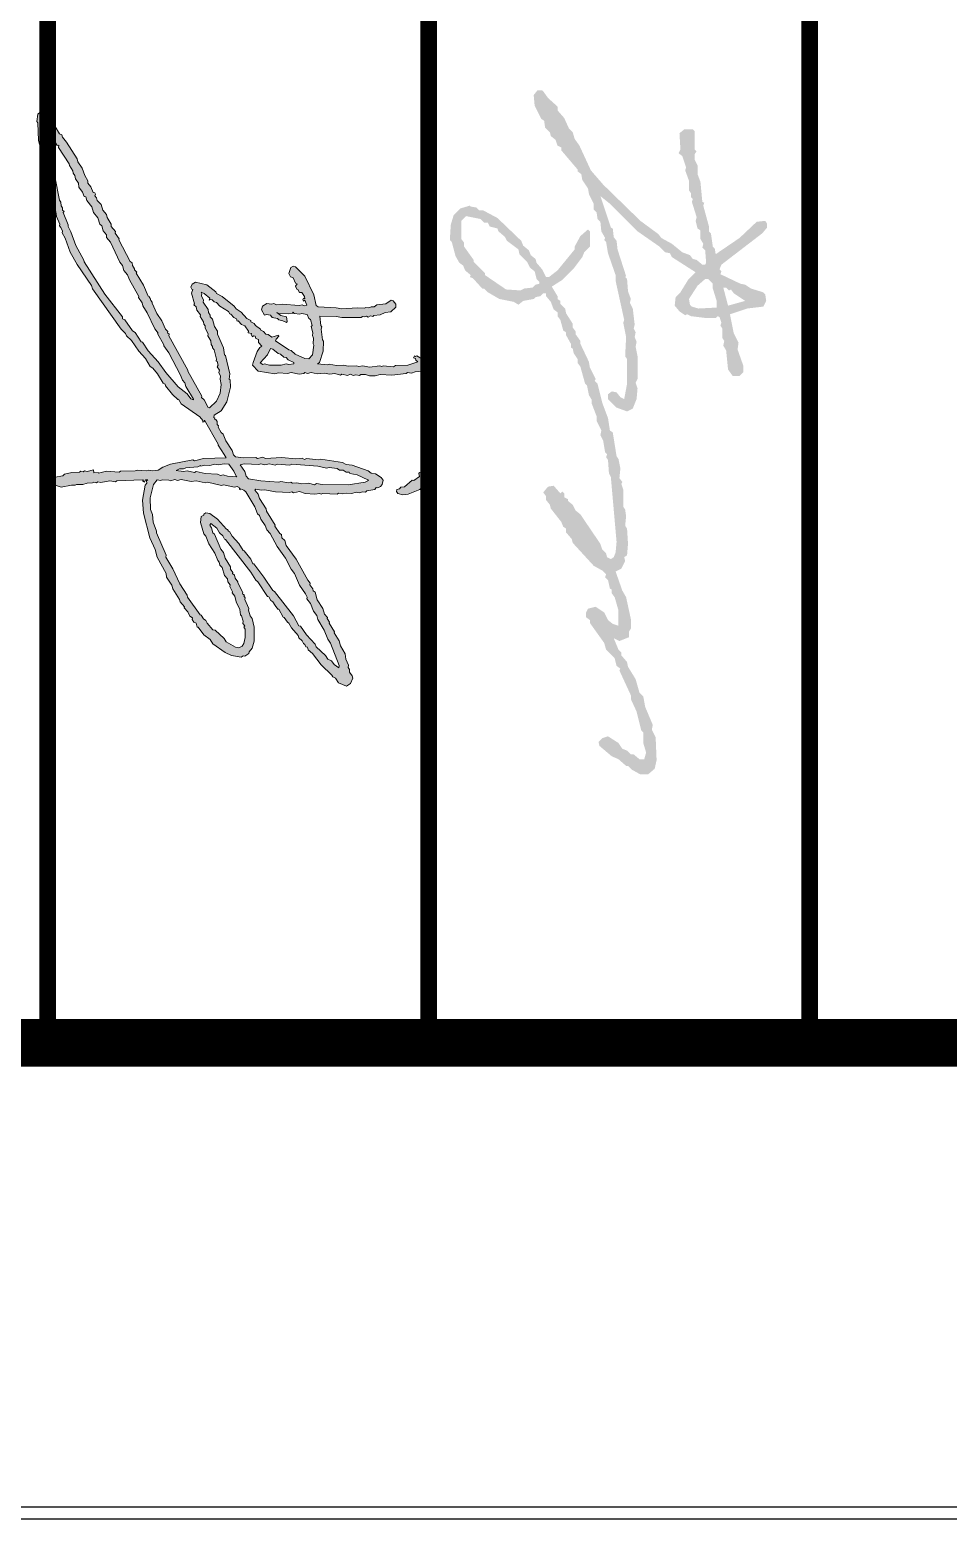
# Model space of a CAD drawing. Extents: x -518115 to 389031, y -209821 to 1628073.
# Drawn here: x 225571 to 226053, y -173716 to -172935 of the extents above; entities that cross this region are included whole.
import ezdxf

# ---------------------------------------------------------------- set-up
doc = ezdxf.new("R2010")
doc.units = 0
doc.header["$LTSCALE"] = 1000
doc.header["$MEASUREMENT"] = 0
doc.layers.add('yichutu', color=7, linetype='Continuous', true_color=0xffffff, plot=False)
doc.layers.add('图框', color=140, linetype='Continuous')
doc.layers.add('签名', color=7, linetype='Continuous', lineweight=18)

# ---------------------------------------------------------------- blocks, each defined once
blk = doc.blocks.new('GFDDDDRG')
at = {"layer": '签名'}
h = blk.add_hatch(color=2, dxfattribs=at)
h.dxf.hatch_style = 1
h.paths.add_polyline_path([(899019.1, -158706.8), (899022.1, -158706.8), (899025.1, -158709.8), (899027.1, -158708.8), (899030.1, -158712.8), (899042.1, -158720.8), (899024.1, -158725.8)], flags=16)
h.paths.add_polyline_path([(899000.1, -158697.8), (899003.1, -158697.8), (899008.1, -158702.8), (899008.1, -158707.8), (899012.1, -158720.8), (899012.1, -158727.8), (898993.1, -158728.8), (898986.1, -158726.8), (898984.1, -158724.8), (898983.1, -158718.8), (898992.1, -158704.8)], flags=16)
h.paths.add_polyline_path([(898749.1, -158631.8), (898764.1, -158634.8), (898768.1, -158638.8), (898772.1, -158638.8), (898774.1, -158642.8), (898782.1, -158644.8), (898783.1, -158647.8), (898790.1, -158653.8), (898792.1, -158657.8), (898804.1, -158666.8), (898805.1, -158671.8), (898813.1, -158679.8), (898816.1, -158685.8), (898821.1, -158689.8), (898823.1, -158697.8), (898826.1, -158700.8), (898826.1, -158702.8), (898822.1, -158703.8), (898819.1, -158706.8), (898810.1, -158707.8), (898806.1, -158709.8), (898791.1, -158708.8), (898769.1, -158693.8), (898769.1, -158691.8), (898757.1, -158679.8), (898757.1, -158677.8), (898747.1, -158663.8), (898747.1, -158659.8), (898744.1, -158655.8), (898744.1, -158636.8)], flags=16)
h.paths.add_polyline_path([(898754.1, -158621.8), (898753.1, -158620.8), (898743.1, -158623.8), (898736.1, -158630.8), (898733.1, -158640.8), (898732.1, -158656.8), (898734.1, -158658.8), (898738.1, -158673.8), (898742.1, -158680.8), (898746.1, -158683.8), (898748.1, -158688.8), (898754.1, -158693.8), (898753.1, -158695.8), (898756.1, -158696.8), (898766.1, -158707.8), (898768.1, -158707.8), (898772.1, -158711.8), (898784.1, -158718.8), (898799.1, -158721.8), (898804.1, -158724.8), (898809.1, -158720.8), (898820.1, -158718.8), (898822.1, -158716.8), (898827.1, -158715.8), (898830.1, -158712.8), (898833.1, -158712.8), (898833.1, -158715.8), (898838.1, -158721.8), (898841.1, -158729.8), (898845.1, -158732.8), (898845.1, -158736.8), (898848.1, -158740.8), (898851.1, -158751.8), (898854.1, -158753.8), (898854.1, -158756.8), (898859.1, -158765.8), (898859.1, -158769.8), (898861.1, -158770.8), (898862.1, -158775.8), (898866.1, -158781.8), (898866.1, -158785.8), (898869.1, -158789.8), (898874.1, -158807.8), (898876.1, -158809.8), (898878.1, -158819.8), (898881.1, -158824.8), (898881.1, -158828.8), (898886.1, -158841.8), (898886.1, -158846.8), (898891.1, -158856.8), (898890.1, -158861.8), (898893.1, -158867.8), (898895.1, -158879.8), (898897.1, -158881.8), (898896.1, -158884.8), (898898.1, -158887.8), (898899.1, -158901.8), (898901.1, -158905.8), (898907.1, -158973.8), (898906.1, -158984.8), (898904.1, -158989.8), (898901.1, -158991.8), (898897.1, -158989.8), (898896.1, -158985.8), (898892.1, -158981.8), (898890.1, -158975.8), (898869.1, -158944.8), (898864.1, -158940.8), (898861.1, -158934.8), (898856.1, -158930.8), (898856.1, -158928.8), (898852.1, -158926.8), (898852.1, -158922.8), (898850.1, -158920.8), (898848.1, -158922.8), (898841.1, -158914.8), (898835.1, -158915.8), (898830.1, -158921.8), (898833.1, -158925.8), (898833.1, -158929.8), (898837.1, -158934.8), (898838.1, -158938.8), (898849.1, -158952.8), (898851.1, -158957.8), (898854.1, -158959.8), (898854.1, -158963.8), (898860.1, -158970.8), (898861.1, -158974.8), (898883.1, -158998.8), (898892.1, -159003.8), (898896.1, -159007.8), (898895.1, -159010.8), (898898.1, -159013.8), (898900.1, -159022.8), (898902.1, -159023.8), (898902.1, -159027.8), (898905.1, -159031.8), (898909.1, -159045.8), (898909.1, -159061.8), (898903.1, -159059.8), (898898.1, -159055.8), (898894.1, -159047.8), (898885.1, -159041.8), (898877.1, -159043.8), (898875.1, -159047.8), (898875.1, -159052.8), (898879.1, -159055.8), (898879.1, -159058.8), (898894.1, -159079.8), (898896.1, -159086.8), (898905.1, -159095.8), (898907.1, -159103.8), (898911.1, -159106.8), (898910.1, -159108.8), (898922.1, -159134.8), (898922.1, -159138.8), (898928.1, -159151.8), (898933.1, -159171.8), (898935.1, -159173.8), (898935.1, -159184.8), (898938.1, -159194.8), (898936.1, -159201.8), (898931.1, -159201.8), (898925.1, -159196.8), (898922.1, -159196.8), (898918.1, -159192.8), (898913.1, -159190.8), (898909.1, -159184.8), (898898.1, -159177.8), (898892.1, -159179.8), (898888.1, -159183.8), (898889.1, -159187.8), (898902.1, -159198.8), (898909.1, -159201.8), (898917.1, -159208.8), (898919.1, -159208.8), (898923.1, -159212.8), (898932.1, -159217.8), (898940.1, -159217.8), (898947.1, -159211.8), (898949.1, -159202.8), (898948.1, -159178.8), (898944.1, -159170.8), (898945.1, -159165.8), (898937.1, -159146.8), (898935.1, -159135.8), (898931.1, -159131.8), (898927.1, -159117.8), (898919.1, -159104.8), (898918.1, -159099.8), (898912.1, -159092.8), (898912.1, -159089.8), (898909.1, -159086.8), (898904.1, -159074.8), (898910.1, -159077.8), (898920.1, -159073.8), (898920.1, -159067.8), (898922.1, -159064.8), (898922.1, -159054.8), (898917.1, -159031.8), (898913.1, -159024.8), (898906.1, -159004.8), (898912.1, -159001.8), (898916.1, -158993.8), (898915.1, -158989.8), (898918.1, -158987.8), (898919.1, -158975.8), (898918.1, -158959.8), (898916.1, -158956.8), (898917.1, -158946.8), (898916.1, -158939.8), (898914.1, -158936.8), (898914.1, -158918.8), (898912.1, -158912.8), (898913.1, -158910.8), (898910.1, -158906.8), (898911.1, -158896.8), (898909.1, -158886.8), (898907.1, -158883.8), (898903.1, -158858.8), (898900.1, -158856.8), (898898.1, -158843.8), (898892.1, -158827.8), (898887.1, -158807.8), (898884.1, -158804.8), (898885.1, -158802.8), (898879.1, -158790.8), (898878.1, -158784.8), (898869.1, -158765.8), (898869.1, -158762.8), (898864.1, -158755.8), (898864.1, -158752.8), (898861.1, -158748.8), (898861.1, -158744.8), (898854.1, -158733.8), (898853.1, -158728.8), (898848.1, -158723.8), (898848.1, -158720.8), (898845.1, -158718.8), (898845.1, -158715.8), (898839.1, -158705.8), (898850.1, -158698.8), (898862.1, -158686.8), (898871.1, -158674.8), (898873.1, -158669.8), (898879.1, -158663.8), (898879.1, -158647.8), (898877.1, -158645.8), (898869.1, -158652.8), (898863.1, -158663.8), (898863.1, -158666.8), (898845.1, -158688.8), (898836.1, -158695.8), (898833.1, -158695.8), (898829.1, -158687.8), (898823.1, -158680.8), (898822.1, -158676.8), (898817.1, -158672.8), (898815.1, -158667.8), (898809.1, -158662.8), (898807.1, -158657.8), (898782.1, -158633.8), (898767.1, -158625.8), (898763.1, -158625.8), (898760.1, -158622.8)])
h.paths.add_polyline_path([(898830.1, -158500.8), (898829.1, -158499.8), (898824.1, -158499.8), (898820.1, -158504.8), (898821.1, -158515.8), (898828.1, -158529.8), (898831.1, -158531.8), (898832.1, -158538.8), (898837.1, -158543.8), (898838.1, -158547.8), (898843.1, -158551.8), (898845.1, -158557.8), (898849.1, -158559.8), (898849.1, -158562.8), (898866.1, -158582.8), (898866.1, -158584.8), (898870.1, -158587.8), (898871.1, -158593.8), (898877.1, -158602.8), (898878.1, -158608.8), (898883.1, -158618.8), (898883.1, -158624.8), (898886.1, -158627.8), (898887.1, -158634.8), (898890.1, -158637.8), (898891.1, -158647.8), (898895.1, -158654.8), (898894.1, -158656.8), (898896.1, -158658.8), (898898.1, -158670.8), (898906.1, -158693.8), (898906.1, -158699.8), (898915.1, -158740.8), (898914.1, -158743.8), (898917.1, -158758.8), (898916.1, -158778.8), (898918.1, -158781.8), (898918.1, -158807.8), (898915.1, -158823.8), (898911.1, -158821.8), (898907.1, -158816.8), (898902.1, -158815.8), (898898.1, -158818.8), (898898.1, -158823.8), (898907.1, -158832.8), (898918.1, -158836.8), (898924.1, -158833.8), (898928.1, -158823.8), (898929.1, -158812.8), (898927.1, -158806.8), (898929.1, -158802.8), (898929.1, -158778.8), (898927.1, -158768.8), (898928.1, -158763.8), (898926.1, -158758.8), (898927.1, -158753.8), (898925.1, -158749.8), (898926.1, -158745.8), (898924.1, -158728.8), (898921.1, -158722.8), (898922.1, -158718.8), (898919.1, -158710.8), (898918.1, -158697.8), (898916.1, -158695.8), (898917.1, -158694.8), (898908.1, -158666.8), (898907.1, -158657.8), (898904.1, -158653.8), (898903.1, -158644.8), (898901.1, -158643.8), (898890.1, -158610.8), (898900.1, -158618.8), (898929.1, -158647.8), (898952.1, -158663.8), (898958.1, -158669.8), (898963.1, -158670.8), (898965.1, -158674.8), (898990.1, -158690.8), (898982.1, -158698.8), (898974.1, -158711.8), (898969.1, -158716.8), (898968.1, -158725.8), (898973.1, -158731.8), (898979.1, -158735.8), (898981.1, -158734.8), (898985.1, -158736.8), (899001.1, -158738.8), (899011.1, -158738.8), (899013.1, -158736.8), (899015.1, -158737.8), (899017.1, -158743.8), (899016.1, -158746.8), (899018.1, -158749.8), (899018.1, -158759.8), (899020.1, -158762.8), (899019.1, -158767.8), (899022.1, -158772.8), (899024.1, -158792.8), (899029.1, -158799.8), (899036.1, -158799.8), (899040.1, -158795.8), (899040.1, -158788.8), (899034.1, -158771.8), (899035.1, -158764.8), (899030.1, -158754.8), (899026.1, -158734.8), (899044.1, -158728.8), (899061.1, -158726.8), (899064.1, -158720.8), (899063.1, -158713.8), (899061.1, -158711.8), (899048.1, -158707.8), (899042.1, -158703.8), (899037.1, -158702.8), (899016.1, -158692.8), (899017.1, -158689.8), (899015.1, -158687.8), (899017.1, -158682.8), (899060.1, -158649.8), (899065.1, -158643.8), (899065.1, -158639.8), (899063.1, -158636.8), (899054.1, -158637.8), (899036.1, -158654.8), (899011.1, -158671.8), (899010.1, -158665.8), (899008.1, -158663.8), (899006.1, -158649.8), (899004.1, -158647.8), (899004.1, -158642.8), (898998.1, -158620.8), (898999.1, -158617.8), (898997.1, -158616.8), (898995.1, -158595.8), (898992.1, -158587.8), (898992.1, -158578.8), (898989.1, -158572.8), (898989.1, -158566.8), (898991.1, -158563.8), (898989.1, -158561.8), (898989.1, -158542.8), (898987.1, -158540.8), (898978.1, -158540.8), (898973.1, -158544.8), (898974.1, -158561.8), (898972.1, -158565.8), (898976.1, -158568.8), (898980.1, -158580.8), (898979.1, -158583.8), (898983.1, -158594.8), (898983.1, -158604.8), (898985.1, -158607.8), (898985.1, -158611.8), (898987.1, -158613.8), (898986.1, -158616.8), (898991.1, -158632.8), (898990.1, -158636.8), (898992.1, -158644.8), (898995.1, -158646.8), (898995.1, -158655.8), (898998.1, -158660.8), (898997.1, -158664.8), (899000.1, -158667.8), (899001.1, -158680.8), (899000.1, -158682.8), (898997.1, -158682.8), (898991.1, -158677.8), (898987.1, -158676.8), (898984.1, -158672.8), (898976.1, -158669.8), (898965.1, -158660.8), (898954.1, -158654.8), (898951.1, -158650.8), (898932.1, -158636.8), (898893.1, -158598.8), (898880.1, -158583.8), (898868.1, -158557.8), (898863.1, -158550.8), (898861.1, -158543.8), (898857.1, -158539.8), (898852.1, -158528.8), (898845.1, -158520.8), (898845.1, -158516.8), (898835.1, -158507.8)])
h = blk.add_hatch(color=2, dxfattribs=at)
h.paths.add_polyline_path([(898579.9, -158795.9), (898582.7, -158797.1), (898586.6, -158796.1), (898593, -158797.4), (898600.6, -158796.5), (898605.9, -158797.6), (898611.5, -158796.9), (898617.3, -158798.7), (898618.7, -158797.8), (898624.6, -158799), (898627.9, -158797.8), (898630.7, -158799), (898633.3, -158798.3), (898637.4, -158799.1), (898638.8, -158798.2), (898643.7, -158798), (898647.7, -158799.4), (898653.9, -158799.5), (898659, -158798.1), (898671.2, -158798.7), (898686.2, -158796.9), (898687.6, -158796), (898691.8, -158796.8), (898695.8, -158795.2), (898705.2, -158794.1), (898707.3, -158792.7), (898707.9, -158789.7), (898708.6, -158789.3), (898709.1, -158786.9), (898707.1, -158784.7), (898704.2, -158784.1), (898703.4, -158782), (898697.4, -158778.4), (898696, -158779.3), (898694.9, -158778.5), (898693.8, -158780.7), (898696.2, -158781.2), (898696.4, -158783.1), (898698.5, -158784.7), (898688, -158788.1), (898675.1, -158788.5), (898673, -158789.9), (898662.1, -158788.9), (898660.7, -158789.8), (898658.5, -158788.8), (898647.8, -158790.3), (898640.7, -158788.8), (898636.3, -158789.7), (898634.6, -158788.8), (898625.3, -158789.3), (898620.6, -158788.4), (898613.2, -158788.7), (898605.6, -158787.1), (898604.1, -158788), (898593.3, -158787), (898595.4, -158785.6), (898599.1, -158773.5), (898599.4, -158763.2), (898598.5, -158761.8), (898597.1, -158750.5), (898597.6, -158748.1), (898596.7, -158746.7), (898595.7, -158736.7), (898612.7, -158737.1), (898618.6, -158738.3), (898638.9, -158738.2), (898640.3, -158737.3), (898642.6, -158737.7), (898644.6, -158736.9), (898646.3, -158737.9), (898649, -158736.6), (898651.3, -158737.1), (898652.2, -158736), (898659, -158735.6), (898664.4, -158733), (898670.1, -158732.3), (898675.4, -158727.3), (898675.4, -158724.3), (898672.5, -158720.6), (898670.7, -158720.2), (898665, -158724), (898655.6, -158725.1), (898652.8, -158727), (898649.7, -158727), (898647, -158728.2), (898644.1, -158727.6), (898642.7, -158728.6), (898634.8, -158728.2), (898618.7, -158729.2), (898612.8, -158728), (898594, -158727.2), (898591.8, -158725.5), (898589.2, -158714.5), (898579.8, -158694.8), (898570.2, -158684.9), (898567.8, -158684.4), (898565.1, -158685.7), (898563.2, -158692.1), (898564.9, -158695.5), (898567.7, -158696.7), (898570.3, -158702.1), (898572, -158703), (898570.3, -158705.2), (898571.5, -158708.5), (898572.6, -158708.7), (898574.4, -158712.1), (898576.9, -158712), (898579.7, -158716.3), (898579.8, -158718.7), (898578.7, -158717.9), (898577.8, -158719.5), (898578.7, -158721), (898580.1, -158720), (898582.1, -158725.3), (898579.5, -158726), (898577.3, -158725), (898574.1, -158725.5), (898556, -158724.3), (898550.3, -158724.9), (898547.5, -158723.7), (898544.9, -158724.4), (898540.2, -158723.5), (898535.4, -158726.2), (898534.5, -158730.3), (898537.7, -158735.8), (898539.7, -158735), (898543.8, -158735.9), (898545.8, -158738.1), (898551.1, -158739.2), (898552.6, -158740.7), (898556.7, -158741.6), (898560.6, -158743.6), (898561.4, -158742.5), (898560.6, -158737.5), (898554.7, -158736.3), (898550.5, -158732.9), (898552.7, -158734), (898563.1, -158734.3), (898566.9, -158733.8), (898567.7, -158732.8), (898568.6, -158734.2), (898574.6, -158734.8), (898576.6, -158734), (898582.5, -158735.2), (898584.1, -158739.2), (898585.8, -158740.2), (898587.5, -158746.7), (898586.7, -158747.7), (898588.4, -158754.2), (898587.8, -158757.1), (898589.1, -158759.8), (898588.5, -158765.8), (898589.4, -158767.3), (898587.9, -158777.4), (898584, -158781.5), (898579.8, -158781.2), (898569.7, -158776.7), (898565.6, -158772.8), (898563.3, -158772.3), (898549.3, -158762.7), (898549.7, -158760.9), (898552.7, -158757.9), (898552.4, -158756.6), (898545.2, -158758.8), (898541.5, -158756.2), (898539.1, -158755.7), (898536.6, -158752.8), (898533.8, -158751.6), (898533.5, -158750.3), (898528.1, -158746.7), (898526.7, -158744.6), (898523.4, -158742.7), (898523.1, -158741.4), (898519.2, -158739.4), (898513.2, -158732.6), (898507.8, -158729.1), (898505.9, -158726.3), (898493.3, -158716.3), (898487.2, -158713.2), (898486.4, -158711.2), (898476.9, -158703.8), (898465.1, -158701.3), (898461.7, -158703.1), (898460.4, -158706.5), (898461.2, -158708.5), (898462.4, -158708.7), (898460.9, -158712.7), (898464.2, -158723.8), (898463.4, -158724.9), (898465.9, -158727.2), (898466.5, -158730.4), (898470.4, -158735.5), (898470, -158737.3), (898473.7, -158742.9), (898473.8, -158745.4), (898475.4, -158746.9), (898475.5, -158749.4), (898478.5, -158755.5), (898478.1, -158757.3), (898481.3, -158762.8), (898481.7, -158766.6), (898483.1, -158768.7), (898482.9, -158769.9), (898484.9, -158772.2), (898487.2, -158781.8), (898486.8, -158783.6), (898487.9, -158784.4), (898488.9, -158788.3), (898488, -158789.9), (898490.3, -158793.5), (898489.8, -158795.8), (898491.5, -158799.8), (898490.9, -158802.8), (898492.1, -158808.6), (898490.9, -158817.5), (898487.3, -158825.9), (898479.8, -158833), (898478.6, -158832.7), (898474.2, -158824.5), (898471.6, -158822.1), (898471.8, -158820.9), (898457, -158794.6), (898457.3, -158793.4), (898437.1, -158757.5), (898437.4, -158755.7), (898435.9, -158754.2), (898436.2, -158753), (898433.6, -158750.6), (898429.9, -158741.9), (898424.7, -158734.1), (898419.6, -158723.2), (898419.8, -158722.1), (898418.3, -158720.5), (898417.6, -158717.9), (898416.4, -158717.7), (898417.3, -158716.6), (898415.6, -158715.7), (898410.6, -158704.3), (898402.8, -158691.6), (898403.6, -158690.6), (898401.1, -158688.2), (898401.3, -158687), (898399, -158683.5), (898398.8, -158681), (898396.7, -158679.4), (898384.8, -158656.7), (898385.1, -158655.5), (898380.8, -158649.7), (898381.1, -158648), (898376.7, -158642.8), (898376.6, -158640.3), (898372.5, -158633.3), (898371.9, -158630.2), (898367.9, -158625.7), (898366.1, -158619.8), (898362.1, -158615.3), (898361.4, -158612.7), (898359.4, -158610.5), (898360.4, -158608.8), (898359.4, -158607.4), (898357.7, -158607), (898355.2, -158601), (898352.3, -158597.4), (898352.2, -158594.9), (898349.1, -158589.3), (898346.4, -158581.4), (898341.6, -158575), (898341, -158571.8), (898329.9, -158554.2), (898325.5, -158549), (898324.8, -158546.4), (898322.6, -158545.3), (898318, -158537.7), (898317.8, -158535.8), (898314.5, -158533.9), (898314.7, -158532.7), (898311.4, -158530.8), (898306.2, -158523.6), (898302.1, -158522.7), (898299.8, -158524.7), (898298.8, -158532.5), (898299.8, -158533.9), (898300.3, -158552.4), (898303.4, -158564.1), (898303.7, -158571.5), (898306.5, -158578.8), (898306, -158581.1), (898309.6, -158596.6), (898309.7, -158602.1), (898311.9, -158606.2), (898314.1, -158616.5), (898318.6, -158627.2), (898319.4, -158632.3), (898322.7, -158640.3), (898322.3, -158642), (898323.8, -158643.6), (898325.5, -158647.6), (898325.1, -158649.4), (898328.3, -158654.9), (898333.8, -158669.5), (898340.9, -158682.6), (898356, -158704.7), (898357.2, -158708), (898387.1, -158750.3), (898391.7, -158754.9), (898392.9, -158757.6), (898398.1, -158762.3), (898405.6, -158773.7), (898412.6, -158781.2), (898417.6, -158789.6), (898420.3, -158791.4), (898425.2, -158797.3), (898431.2, -158807.1), (898433.4, -158808.2), (898433.6, -158810), (898441, -158818.9), (898446.6, -158824.3), (898447.3, -158823.9), (898450, -158828.7), (898469.8, -158842.6), (898472.8, -158846.2), (898473, -158848.1), (898474.3, -158847.8), (898474.6, -158846), (898489.1, -158871), (898488.9, -158872.2), (898495.4, -158882.1), (898497.2, -158885.5), (898473.7, -158886.2), (898464.1, -158888.6), (898462.4, -158887.6), (898438.9, -158892), (898430.9, -158895.2), (898425.9, -158898.5), (898420.3, -158899.2), (898416.1, -158898.3), (898413.6, -158899), (898403.9, -158898.3), (898401.9, -158899.1), (898386.5, -158899.6), (898385.1, -158900.5), (898371.8, -158899.6), (898363.4, -158901.6), (898362.9, -158900.9), (898358.6, -158901.2), (898358, -158898), (898351.5, -158899.8), (898348.6, -158899.2), (898347.2, -158900.1), (898344.8, -158899.6), (898343.4, -158900.6), (898335.4, -158900.8), (898327.6, -158902.8), (898326.1, -158904.4), (898317.9, -158905.7), (898314.4, -158910.5), (898317.9, -158914.3), (898324.3, -158916.2), (898335.1, -158914.2), (898338.8, -158914.3), (898340.2, -158913.4), (898346.9, -158913.5), (898351.5, -158912), (898357, -158911.9), (898358.4, -158911), (898361.4, -158911.6), (898362.8, -158910.7), (898365.7, -158911.3), (898375.3, -158909.5), (898381.1, -158910.7), (898382.6, -158909.8), (898409.7, -158908.6), (898410.9, -158908.9), (898409.5, -158909.8), (898411.7, -158910.9), (898412.8, -158908.7), (898415.3, -158908.6), (898413.9, -158909.5), (898414, -158912), (898412.3, -158914.1), (898409.6, -158930.1), (898410.5, -158943.7), (898417.4, -158969.6), (898422.9, -158981.8), (898425, -158989.6), (898434.3, -159006.8), (898434.8, -159010.6), (898440.4, -159019.1), (898441.4, -159022.9), (898448.3, -159034.2), (898449, -159036.7), (898453.5, -159041.9), (898453.2, -159043.1), (898457.3, -159047), (898459.4, -159051.7), (898462.1, -159053.5), (898461.7, -159055.3), (898463.6, -159058.1), (898465.8, -159059.2), (898466.9, -159063.1), (898468.1, -159063.3), (898473.8, -159071.2), (898480.7, -159076.3), (898483.5, -159080.6), (898496.3, -159089.9), (898503, -159093.1), (898513.1, -159094.6), (898515.2, -159093.2), (898517, -159093.6), (898521.2, -159090.8), (898521.6, -159089), (898524.8, -159085.4), (898526.9, -159077.8), (898526.9, -159063.1), (898524.5, -159054.1), (898522.6, -159051.2), (898520.7, -159045.3), (898521.1, -159043.6), (898516.9, -159034.1), (898517.3, -159032.4), (898515.9, -159030.2), (898516.6, -159029.8), (898514.5, -159028.1), (898514.7, -159026.9), (898509.5, -159016.7), (898509.7, -159015.5), (898506.8, -159011.8), (898506.2, -159008.7), (898504.1, -159007), (898504.3, -159005.8), (898502, -159002.3), (898501.9, -158999.8), (898496.4, -158990.7), (898494.6, -158984.8), (898491.6, -158981.2), (898485, -158965.7), (898483.5, -158964.2), (898482.1, -158959), (898480.2, -158956.2), (898481.2, -158954.5), (898487.5, -158959.5), (898490.2, -158964.3), (898493.8, -158967.5), (898495.6, -158971), (898496.7, -158971.2), (898523.4, -159005.5), (898528.4, -159013.8), (898530.5, -159015.5), (898540.8, -159031.1), (898542, -159031.3), (898544.2, -159035.4), (898546.4, -159036.5), (898548.7, -159040.6), (898551.6, -159044.3), (898552.8, -159044.5), (898557.2, -159052.8), (898558.4, -159053), (898561.6, -159058), (898563.3, -159059), (898566, -159063.8), (898572.9, -159071.9), (898573.6, -159074.5), (898577.2, -159077.7), (898578.5, -159080.4), (898580.1, -159081.4), (898580.8, -159084), (898582.6, -159084.3), (898583.3, -159086.9), (898587.9, -159091), (898597.2, -159102.7), (898608.4, -159113.5), (898609.2, -159115.5), (898612.1, -159116.7), (898615.3, -159121.7), (898623.8, -159125.3), (898628, -159122.5), (898630.4, -159116.8), (898629.7, -159114.2), (898626.8, -159110.6), (898626.8, -159107.5), (898625.4, -159105.4), (898625.9, -159103), (898622.9, -159096.9), (898622.2, -159091.2), (898617.2, -159082.9), (898615.8, -159077.7), (898610.8, -159069.3), (898611, -159068.1), (898605.5, -159059), (898605.8, -159057.9), (898603.4, -159054.3), (898603.7, -159053.1), (898600.7, -159049.5), (898598.9, -159043.6), (898592.8, -159034.4), (898590.7, -159026.6), (898588.6, -159025), (898588.4, -159023.1), (898585, -159018.7), (898585.4, -159016.9), (898582.9, -159014), (898570.9, -158991.9), (898560.4, -158977.5), (898559, -158972.3), (898555.9, -158969.3), (898555.4, -158966.1), (898553.7, -158965.1), (898548.6, -158957.3), (898548.8, -158956.2), (898539.6, -158941.4), (898539.5, -158938.9), (898532.5, -158928.3), (898531, -158923.7), (898527.6, -158919.3), (898528.4, -158918.3), (898534.3, -158919.5), (898538.1, -158919), (898549.2, -158921.3), (898563.8, -158921.9), (898566.4, -158921.2), (898568.1, -158922.1), (898574.4, -158921), (898580.2, -158922.8), (898590.4, -158923.6), (898595.5, -158922.8), (898597.1, -158923.8), (898598.5, -158922.9), (898613.7, -158923.5), (898615.1, -158922.6), (898619.2, -158923.4), (898623.7, -158922.5), (898629.1, -158923), (898633.7, -158921.5), (898637.3, -158922.2), (898640.6, -158921.1), (898643.5, -158921.7), (898645, -158920.1), (898653.3, -158918.8), (898654.9, -158916.7), (898656.7, -158917), (898659.4, -158915.7), (898661.1, -158913.6), (898662, -158908.9), (898660.2, -158906.1), (898654.2, -158902.4), (898649.5, -158901.5), (898646.3, -158899), (898629.7, -158893.1), (898623.2, -158892.4), (898619.3, -158890.4), (898596.7, -158887), (898594.1, -158887.7), (898581.5, -158886.3), (898579.5, -158887.1), (898577.3, -158886), (898570.5, -158886.5), (898555.4, -158885.2), (898538.7, -158886.1), (898535.9, -158884.9), (898530.1, -158886.2), (898528.5, -158885.2), (898515.5, -158885.6), (898507.2, -158884.5), (898505.2, -158882.3), (898503.7, -158877.7), (898497.1, -158867.8), (898494.3, -158860.5), (898492.2, -158858.8), (898489.1, -158853.3), (898489.3, -158852.1), (898487.8, -158850.5), (898487.8, -158847.5), (898486.4, -158845.4), (898485.2, -158845.1), (898485.5, -158843.9), (898484.4, -158843.1), (898484.9, -158840.8), (898492, -158836.1), (898498.2, -158826.9), (898502, -158811.2), (898501.7, -158803.8), (898500.6, -158802.9), (898501.1, -158797.5), (898496.5, -158778.2), (898495.5, -158777.4), (898494.6, -158769.9), (898488.3, -158755.7), (898488.3, -158752.6), (898485, -158747.7), (898482.9, -158739.9), (898480.4, -158737.5), (898480.7, -158735.8), (898478.8, -158732.9), (898478.3, -158729.8), (898473.1, -158722), (898473.5, -158720.2), (898471.4, -158715.5), (898471.9, -158713.1), (898471, -158711.7), (898474.4, -158713), (898480.1, -158717.9), (898479.6, -158720.2), (898481, -158719.3), (898482.8, -158719.7), (898484.8, -158721.9), (898487.1, -158722.4), (898490.6, -158726.2), (898499.9, -158731.8), (898501.2, -158734.5), (898502.4, -158734.7), (898505.3, -158738.4), (898508.1, -158739.6), (898508.8, -158742.2), (898510.1, -158741.8), (898513.6, -158745.6), (898517, -158746.9), (898520.8, -158752.6), (898520.4, -158754.3), (898523.9, -158755.1), (898523.7, -158756.2), (898525.1, -158758.4), (898525.9, -158757.3), (898527.7, -158757.7), (898528.4, -158760.3), (898531.2, -158761.4), (898531.2, -158764.5), (898534.7, -158768.3), (898532.6, -158769.7), (898529.8, -158774), (898525.7, -158785.4), (898525.1, -158788.4), (898531.1, -158794.5), (898548.3, -158797.4), (898552.2, -158796.4), (898561.8, -158797.1), (898565.7, -158796.1), (898574, -158797.8), (898579, -158797)])
h.paths.add_polyline_path([(898568.3, -158786.8), (898563.2, -158787.6), (898560.2, -158787), (898555.1, -158788.4), (898542.8, -158788.3), (898537.7, -158786.7), (898535.7, -158787.5), (898533, -158785.7), (898540.8, -158777.5), (898544, -158770.8), (898546.3, -158771.3), (898552.1, -158776.1), (898554.4, -158776.6), (898558, -158779.8), (898560.4, -158780.3), (898562.4, -158782.5), (898568.5, -158785.6)], flags=16)
h.paths.add_polyline_path([(898593.4, -158894.2), (898602.8, -158896.2), (898605.4, -158895.5), (898613.7, -158896.6), (898616.4, -158898.4), (898620.1, -158898.5), (898623.4, -158900.4), (898626.4, -158900.4), (898627.3, -158901.8), (898635, -158903.4), (898647.1, -158909.2), (898643.2, -158911.2), (898625.5, -158913.7), (898598, -158913.6), (898592.1, -158912.4), (898590, -158913.8), (898584.2, -158912), (898576.7, -158912.9), (898571.4, -158911.8), (898567.1, -158912.1), (898565.4, -158911.2), (898562.8, -158911.9), (898554.6, -158910.2), (898552.6, -158911), (898533.9, -158909.6), (898520.8, -158907.5), (898518.4, -158904.6), (898516.9, -158900), (898512.2, -158892.9), (898516.1, -158891.9), (898531.8, -158892.6), (898533.8, -158891.8), (898538, -158892.7), (898542.4, -158891.8), (898548.9, -158893.1), (898550.9, -158892.3), (898564.2, -158893.2), (898566.2, -158892.3)], flags=16)
h.paths.add_polyline_path([(898463.2, -158824.1), (898463.1, -158824.7), (898460.3, -158823.5), (898456.4, -158818.4), (898446.9, -158810.9), (898434.1, -158796), (898426, -158784.6), (898415.5, -158773.2), (898409.4, -158764), (898408.2, -158763.8), (898401.7, -158753.9), (898399, -158752.1), (898390.9, -158740.6), (898388.7, -158739.6), (898388.5, -158737.7), (898370.1, -158713.7), (898348.3, -158679.8), (898348, -158677.9), (898339.5, -158662.7), (898334.5, -158648.2), (898331.4, -158642.7), (898331.7, -158640.9), (898326.4, -158628.2), (898327.2, -158627.1), (898325.7, -158625.6), (898325.6, -158623.1), (898324.2, -158621), (898323.7, -158617.2), (898322.3, -158615.1), (898317.9, -158592.1), (898314.6, -158581.1), (898315, -158579.3), (898313.5, -158574.7), (898314.2, -158574.2), (898312.3, -158571.4), (898312.7, -158566.6), (898311.6, -158562.7), (898310.1, -158561.1), (898310.6, -158558.8), (898309, -158551.7), (898309.3, -158544.4), (898312.2, -158545), (898320, -158557.7), (898321.9, -158557.4), (898321.4, -158559.8), (898332.6, -158576.8), (898332.9, -158578.7), (898336.6, -158584.3), (898336.7, -158586.8), (898338.7, -158589.1), (898339.2, -158592.8), (898342.5, -158597.2), (898342.9, -158601.6), (898346.7, -158606.6), (898348.2, -158611.2), (898350, -158611.6), (898351, -158615.5), (898356.4, -158622.1), (898358.3, -158628), (898362.6, -158633.8), (898364.9, -158640.4), (898367, -158642), (898368.4, -158647.2), (898371.8, -158651.6), (898371.9, -158654.1), (898375.8, -158659.1), (898385.6, -158680.1), (898388.5, -158683.8), (898389.9, -158689), (898393.8, -158693.5), (898395.8, -158698.8), (898405.7, -158716.1), (898405.5, -158717.3), (898409.2, -158723), (898409.8, -158726.1), (898414.5, -158733.2), (898422.6, -158750.2), (898426, -158754.6), (898425.3, -158755), (898432.1, -158766.8), (898431.8, -158768), (898437.1, -158775.2), (898449.5, -158798.6), (898451.4, -158803.9), (898453.9, -158806.8), (898454.9, -158810.7)], flags=16)
h.paths.add_polyline_path([(898500.1, -158892.3), (898505.3, -158899.5), (898507.9, -158904.9), (898508.4, -158905.6), (898498.7, -158904.8), (898494.1, -158903.3), (898491.5, -158904), (898488.1, -158902.7), (898475.4, -158901.9), (898466, -158900), (898464, -158900.8), (898456.4, -158899.2), (898452.6, -158899.7), (898444.9, -158898.7), (898448.3, -158896.9), (898452.5, -158897.2), (898455.2, -158895.9), (898467.7, -158894.8), (898470.4, -158893.5), (898470.9, -158894.2), (898474.8, -158893.2), (898480.2, -158893.7), (898485.4, -158892.3), (898488.9, -158893), (898495.3, -158891.9)], flags=16)
h.paths.add_polyline_path([(898511, -158916.6), (898511.7, -158919.1), (898512.5, -158918.1), (898515.9, -158919.4), (898518.1, -158921.1), (898527.6, -158937.1), (898530.4, -158944.4), (898532.5, -158946.1), (898533.6, -158950), (898538.4, -158956.5), (898539.9, -158961.1), (898543.4, -158964.8), (898551, -158978.6), (898559.5, -158990.8), (898565.7, -159002.5), (898569.1, -159006.9), (898574.5, -159019), (898580.6, -159028.2), (898582.4, -159031.6), (898582, -159033.4), (898585.9, -159038.5), (898589.1, -159046.5), (898592.5, -159050.9), (898593.4, -159055.3), (898600.3, -159066.5), (898603.9, -159075.9), (898606.7, -159080.1), (898616, -159103.5), (898615.5, -159105.8), (898610.7, -159102.4), (898607.8, -159098.7), (898603.9, -159096.7), (898601.6, -159093.1), (898591.9, -159083.8), (898590.6, -159081.1), (898581.6, -159071.3), (898575.5, -159062.1), (898573.7, -159061.7), (898567.9, -159051.3), (898548, -159025.8), (898546.4, -159024.9), (898537, -159010.7), (898526.4, -158996.9), (898525.2, -158996.6), (898523.1, -158991.9), (898516.3, -158983.2), (898515.2, -158982.9), (898510.6, -158975.3), (898503.6, -158967.7), (898500.9, -158962.9), (898499.7, -158962.6), (898498.9, -158960.6), (898497.7, -158960.4), (898488.3, -158949.9), (898480.3, -158943.9), (898476.2, -158943.1), (898474.1, -158944.5), (898473.8, -158945.7), (898471.1, -158947), (898470.4, -158953.5), (898474.1, -158965.3), (898476.1, -158967.6), (898479.3, -158975.6), (898485.3, -158985.4), (898488.5, -158993.4), (898490, -158994.9), (898490.6, -158998.1), (898493.2, -159000.5), (898495.7, -159009), (898498.7, -159012.6), (898499.2, -159015.8), (898501.7, -159018.8), (898501.3, -159020.5), (898503.9, -159026), (898503.7, -159027.1), (898506.6, -159030.8), (898507.8, -159036.6), (898511.7, -159044.7), (898512.4, -159050.4), (898513.4, -159051.2), (898515.3, -159057.1), (898514.8, -159059.4), (898516.8, -159061.7), (898515.8, -159063.3), (898517.2, -159065.4), (898517.3, -159074), (898516, -159080.5), (898514.2, -159083.2), (898510.8, -159084.9), (898507.3, -159084.2), (898497.4, -159078.5), (898495.1, -159075), (898485.8, -159066.3), (898483.5, -159065.9), (898477.5, -159059.1), (898476.2, -159056.4), (898473.5, -159054.6), (898471.3, -159050.5), (898470.1, -159050.3), (898456.8, -159031.6), (898456.6, -159029.7), (898448.6, -159017.7), (898441.4, -159002.1), (898434.2, -158989.6), (898434.5, -158987.8), (898424.1, -158964.3), (898424.4, -158962.5), (898420.8, -158953.2), (898420, -158945.1), (898418.1, -158939.8), (898417.5, -158927.4), (898421, -158913.4), (898425, -158908.7), (898428.6, -158909.4), (898430.6, -158908.6), (898437.3, -158908.8), (898438.9, -158909.7), (898443.5, -158908.2), (898446.3, -158909.4), (898450.2, -158908.4), (898460.8, -158910.5), (898465.9, -158909.7), (898475.3, -158911.7), (898477.9, -158911), (898492.4, -158914.6), (898494.4, -158913.8), (898506.2, -158916.2), (898508.8, -158915.5)], flags=16)
blk.add_hatch(color=2, dxfattribs=at).paths.add_polyline_path([(898707.7, -158907.3), (898706.3, -158905.1), (898704.5, -158904.8), (898703.4, -158901.5), (898700.4, -158900.9), (898699.6, -158901.9), (898700.2, -158905.1), (898694.4, -158909.4), (898692.6, -158909.1), (898684.5, -158916), (898680.7, -158916.4), (898679.2, -158918), (898676.6, -158918.7), (898676.1, -158921), (898677.5, -158923.1), (898682.8, -158924.2), (898688.4, -158923.5), (898700.5, -158918.7), (898706.5, -158913.2)])
at = {"layer": '图框'}
blk.add_lwpolyline([(923309.8, -107437), (923309.8, -159999.5), (893609.8, -159999.5), (893609.8, -107437)], close=True, dxfattribs=at)
blk.add_lwpolyline([(923309.8, -107437), (923309.8, -159999.5), (893609.8, -159999.5), (893609.8, -107437)], close=True, dxfattribs=at)
at = {"layer": '图框', "const_width": 50}
blk.add_lwpolyline([(894109.8, -159499.5), (922809.8, -159499.5), (922809.8, -108687), (894109.8, -108687)], close=True, dxfattribs=at)
at = {"layer": '图框', "const_width": 17.5}
for points in [[(898309.9, -156001.9), (898309.9, -159501.9)], [(898709.9, -156001.9), (898709.9, -159501.9)], [(899109.9, -156001.9), (899109.9, -159501.9)]]:
    blk.add_lwpolyline(points, dxfattribs=at)
at = {"layer": '签名', "color": 2, "elevation": 6009600}
for points in [[(898707.9, -158789.7), (898708.6, -158789.3), (898709.1, -158786.9), (898707.1, -158784.7), (898704.2, -158784.1), (898703.4, -158782), (898697.4, -158778.4), (898696, -158779.3), (898694.9, -158778.5), (898693.8, -158780.7), (898696.2, -158781.2), (898696.4, -158783.1), (898698.5, -158784.7), (898688, -158788.1), (898675.1, -158788.5), (898673, -158789.9), (898662.1, -158788.9), (898660.7, -158789.8), (898658.5, -158788.8), (898647.8, -158790.3), (898640.7, -158788.8), (898636.3, -158789.7), (898634.6, -158788.8), (898625.3, -158789.3), (898620.6, -158788.4), (898613.2, -158788.7), (898605.6, -158787.1), (898604.1, -158788), (898593.3, -158787), (898595.4, -158785.6), (898599.1, -158773.5), (898599.4, -158763.2), (898598.5, -158761.8), (898597.1, -158750.5), (898597.6, -158748.1), (898596.7, -158746.7), (898595.7, -158736.7), (898612.7, -158737.1), (898618.6, -158738.3), (898638.9, -158738.2), (898640.3, -158737.3), (898642.6, -158737.7), (898644.6, -158736.9), (898646.3, -158737.9), (898649, -158736.6), (898651.3, -158737.1), (898652.2, -158736), (898659, -158735.6), (898664.4, -158733), (898670.1, -158732.3), (898675.4, -158727.3), (898675.4, -158724.3), (898672.5, -158720.6), (898670.7, -158720.2), (898665, -158724), (898655.6, -158725.1), (898652.8, -158727), (898649.7, -158727), (898647, -158728.2), (898644.1, -158727.6), (898642.7, -158728.6), (898634.8, -158728.2), (898618.7, -158729.2), (898612.8, -158728), (898594, -158727.2), (898591.8, -158725.5), (898589.2, -158714.5), (898579.8, -158694.8), (898570.2, -158684.9), (898567.8, -158684.4), (898565.1, -158685.7), (898563.2, -158692.1), (898564.9, -158695.5), (898567.7, -158696.7), (898570.3, -158702.1), (898572, -158703), (898570.3, -158705.2), (898571.5, -158708.5), (898572.6, -158708.7), (898574.4, -158712.1), (898576.9, -158712), (898579.7, -158716.3), (898579.8, -158718.7), (898578.7, -158717.9), (898577.8, -158719.5), (898578.7, -158721), (898580.1, -158720), (898582.1, -158725.3), (898579.5, -158726), (898577.3, -158725), (898574.1, -158725.5), (898556, -158724.3), (898550.3, -158724.9), (898547.5, -158723.7), (898544.9, -158724.4), (898540.2, -158723.5), (898535.4, -158726.2), (898534.5, -158730.3), (898537.7, -158735.8), (898539.7, -158735), (898543.8, -158735.9), (898545.8, -158738.1), (898551.1, -158739.2), (898552.6, -158740.7), (898556.7, -158741.6), (898560.6, -158743.6), (898561.4, -158742.5), (898560.6, -158737.5), (898554.7, -158736.3), (898550.5, -158732.9), (898552.7, -158734), (898563.1, -158734.3), (898566.9, -158733.8), (898567.7, -158732.8), (898568.6, -158734.2), (898574.6, -158734.8), (898576.6, -158734), (898582.5, -158735.2), (898584.1, -158739.2), (898585.8, -158740.2), (898587.5, -158746.7), (898586.7, -158747.7), (898588.4, -158754.2), (898587.8, -158757.1), (898589.1, -158759.8), (898588.5, -158765.8), (898589.4, -158767.3), (898587.9, -158777.4), (898584, -158781.5), (898579.8, -158781.2), (898569.7, -158776.7), (898565.6, -158772.8), (898563.3, -158772.3), (898549.3, -158762.7), (898549.7, -158760.9), (898552.7, -158757.9), (898552.4, -158756.6), (898545.2, -158758.8), (898541.5, -158756.2), (898539.1, -158755.7), (898536.6, -158752.8), (898533.8, -158751.6), (898533.5, -158750.3), (898528.1, -158746.7), (898526.7, -158744.6), (898523.4, -158742.7), (898523.1, -158741.4), (898519.2, -158739.4), (898513.2, -158732.6), (898507.8, -158729.1), (898505.9, -158726.3), (898493.3, -158716.3), (898487.2, -158713.2), (898486.4, -158711.2), (898476.9, -158703.8), (898465.1, -158701.3), (898461.7, -158703.1), (898460.4, -158706.5), (898461.2, -158708.5), (898462.4, -158708.7), (898460.9, -158712.7), (898464.2, -158723.8), (898463.4, -158724.9), (898465.9, -158727.2), (898466.5, -158730.4), (898470.4, -158735.5), (898470, -158737.3), (898473.7, -158742.9), (898473.8, -158745.4), (898475.4, -158746.9), (898475.5, -158749.4), (898478.5, -158755.5), (898478.1, -158757.3), (898481.3, -158762.8), (898481.7, -158766.6), (898483.1, -158768.7), (898482.9, -158769.9), (898484.9, -158772.2), (898487.2, -158781.8), (898486.8, -158783.6), (898487.9, -158784.4), (898488.9, -158788.3), (898488, -158789.9), (898490.3, -158793.5), (898489.8, -158795.8), (898491.5, -158799.8), (898490.9, -158802.8), (898492.1, -158808.6), (898490.9, -158817.5), (898487.3, -158825.9), (898479.8, -158833), (898478.6, -158832.7), (898474.2, -158824.5), (898471.6, -158822.1), (898471.8, -158820.9), (898457, -158794.6), (898457.3, -158793.4), (898437.1, -158757.5), (898437.4, -158755.7), (898435.9, -158754.2), (898436.2, -158753), (898433.6, -158750.6), (898429.9, -158741.9), (898424.7, -158734.1), (898419.6, -158723.2), (898419.8, -158722.1), (898418.3, -158720.5), (898417.6, -158717.9), (898416.4, -158717.7), (898417.3, -158716.6), (898415.6, -158715.7), (898410.6, -158704.3), (898402.8, -158691.6), (898403.6, -158690.6), (898401.1, -158688.2), (898401.3, -158687), (898399, -158683.5), (898398.8, -158681), (898396.7, -158679.4), (898384.8, -158656.7), (898385.1, -158655.5), (898380.8, -158649.7), (898381.1, -158648), (898376.7, -158642.8), (898376.6, -158640.3), (898372.5, -158633.3), (898371.9, -158630.2), (898367.9, -158625.7), (898366.1, -158619.8), (898362.1, -158615.3), (898361.4, -158612.7), (898359.4, -158610.5), (898360.4, -158608.8), (898359.4, -158607.4), (898357.7, -158607), (898355.2, -158601), (898352.3, -158597.4), (898352.2, -158594.9), (898349.1, -158589.3), (898346.4, -158581.4), (898341.6, -158575), (898341, -158571.8), (898329.9, -158554.2), (898325.5, -158549), (898324.8, -158546.4), (898322.6, -158545.3), (898318, -158537.7), (898317.8, -158535.8), (898314.5, -158533.9), (898314.7, -158532.7), (898311.4, -158530.8), (898306.2, -158523.6), (898302.1, -158522.7), (898299.8, -158524.7), (898298.8, -158532.5), (898299.8, -158533.9), (898300.3, -158552.4), (898303.4, -158564.1), (898303.7, -158571.5), (898306.5, -158578.8), (898306, -158581.1), (898309.6, -158596.6), (898309.7, -158602.1), (898311.9, -158606.2), (898314.1, -158616.5), (898318.6, -158627.2), (898319.4, -158632.3), (898322.7, -158640.3), (898322.3, -158642), (898323.8, -158643.6), (898325.5, -158647.6), (898325.1, -158649.4), (898328.3, -158654.9), (898333.8, -158669.5), (898340.9, -158682.6), (898356, -158704.7), (898357.2, -158708), (898387.1, -158750.3), (898391.7, -158754.9), (898392.9, -158757.6), (898398.1, -158762.3), (898405.6, -158773.7), (898412.6, -158781.2), (898417.6, -158789.6), (898420.3, -158791.4), (898425.2, -158797.3), (898431.2, -158807.1), (898433.4, -158808.2), (898433.6, -158810), (898441, -158818.9), (898446.6, -158824.3), (898447.3, -158823.9), (898450, -158828.7), (898469.8, -158842.6), (898472.8, -158846.2), (898473, -158848.1), (898474.3, -158847.8), (898474.6, -158846), (898489.1, -158871), (898488.9, -158872.2), (898495.4, -158882.1), (898497.2, -158885.5), (898473.7, -158886.2), (898464.1, -158888.6), (898462.4, -158887.6), (898438.9, -158892), (898430.9, -158895.2), (898425.9, -158898.5), (898420.3, -158899.2), (898416.1, -158898.3), (898413.6, -158899), (898403.9, -158898.3), (898401.9, -158899.1), (898386.5, -158899.6), (898385.1, -158900.5), (898371.8, -158899.6), (898363.4, -158901.6), (898362.9, -158900.9), (898358.6, -158901.2), (898358, -158898), (898351.5, -158899.8), (898348.6, -158899.2), (898347.2, -158900.1), (898344.8, -158899.6), (898343.4, -158900.6), (898335.4, -158900.8), (898327.6, -158902.8), (898326.1, -158904.4), (898317.9, -158905.7), (898314.4, -158910.5), (898317.9, -158914.3), (898324.3, -158916.2), (898335.1, -158914.2), (898338.8, -158914.3), (898340.2, -158913.4), (898346.9, -158913.5), (898351.5, -158912), (898357, -158911.9), (898358.4, -158911), (898361.4, -158911.6), (898362.8, -158910.7), (898365.7, -158911.3), (898375.3, -158909.5), (898381.1, -158910.7), (898382.6, -158909.8), (898409.7, -158908.6), (898410.9, -158908.9), (898409.5, -158909.8), (898411.7, -158910.9), (898412.8, -158908.7), (898415.3, -158908.6), (898413.9, -158909.5), (898414, -158912), (898412.3, -158914.1), (898409.6, -158930.1), (898410.5, -158943.7), (898417.4, -158969.6), (898422.9, -158981.8), (898425, -158989.6), (898434.3, -159006.8), (898434.8, -159010.6), (898440.4, -159019.1), (898441.4, -159022.9), (898448.3, -159034.2), (898449, -159036.7), (898453.5, -159041.9), (898453.2, -159043.1), (898457.3, -159047), (898459.4, -159051.7), (898462.1, -159053.5), (898461.7, -159055.3), (898463.6, -159058.1), (898465.8, -159059.2), (898466.9, -159063.1), (898468.1, -159063.3), (898473.8, -159071.2), (898480.7, -159076.3), (898483.5, -159080.6), (898496.3, -159089.9), (898503, -159093.1), (898513.1, -159094.6), (898515.2, -159093.2), (898517, -159093.6), (898521.2, -159090.8), (898521.6, -159089), (898524.8, -159085.4), (898526.9, -159077.8), (898526.9, -159063.1), (898524.5, -159054.1), (898522.6, -159051.2), (898520.7, -159045.3), (898521.1, -159043.6), (898516.9, -159034.1), (898517.3, -159032.4), (898515.9, -159030.2), (898516.6, -159029.8), (898514.5, -159028.1), (898514.7, -159026.9), (898509.5, -159016.7), (898509.7, -159015.5), (898506.8, -159011.8), (898506.2, -159008.7), (898504.1, -159007), (898504.3, -159005.8), (898502, -159002.3), (898501.9, -158999.8), (898496.4, -158990.7), (898494.6, -158984.8), (898491.6, -158981.2), (898485, -158965.7), (898483.5, -158964.2), (898482.1, -158959), (898480.2, -158956.2), (898481.2, -158954.5), (898487.5, -158959.5), (898490.2, -158964.3), (898493.8, -158967.5), (898495.6, -158971), (898496.7, -158971.2), (898523.4, -159005.5), (898528.4, -159013.8), (898530.5, -159015.5), (898540.8, -159031.1), (898542, -159031.3), (898544.2, -159035.4), (898546.4, -159036.5), (898548.7, -159040.6), (898551.6, -159044.3), (898552.8, -159044.5), (898557.2, -159052.8), (898558.4, -159053), (898561.6, -159058), (898563.3, -159059), (898566, -159063.8), (898572.9, -159071.9), (898573.6, -159074.5), (898577.2, -159077.7), (898578.5, -159080.4), (898580.1, -159081.4), (898580.8, -159084), (898582.6, -159084.3), (898583.3, -159086.9), (898587.9, -159091), (898597.2, -159102.7), (898608.4, -159113.5), (898609.2, -159115.5), (898612.1, -159116.7), (898615.3, -159121.7), (898623.8, -159125.3), (898628, -159122.5), (898630.4, -159116.8), (898629.7, -159114.2), (898626.8, -159110.6), (898626.8, -159107.5), (898625.4, -159105.4), (898625.9, -159103), (898622.9, -159096.9), (898622.2, -159091.2), (898617.2, -159082.9), (898615.8, -159077.7), (898610.8, -159069.3), (898611, -159068.1), (898605.5, -159059), (898605.8, -159057.9), (898603.4, -159054.3), (898603.7, -159053.1), (898600.7, -159049.5), (898598.9, -159043.6), (898592.8, -159034.4), (898590.7, -159026.6), (898588.6, -159025), (898588.4, -159023.1), (898585, -159018.7), (898585.4, -159016.9), (898582.9, -159014), (898570.9, -158991.9), (898560.4, -158977.5), (898559, -158972.3), (898555.9, -158969.3), (898555.4, -158966.1), (898553.7, -158965.1), (898548.6, -158957.3), (898548.8, -158956.2), (898539.6, -158941.4), (898539.5, -158938.9), (898532.5, -158928.3), (898531, -158923.7), (898527.6, -158919.3), (898528.4, -158918.3), (898534.3, -158919.5), (898538.1, -158919), (898549.2, -158921.3), (898563.8, -158921.9), (898566.4, -158921.2), (898568.1, -158922.1), (898574.4, -158921), (898580.2, -158922.8), (898590.4, -158923.6), (898595.5, -158922.8), (898597.1, -158923.8), (898598.5, -158922.9), (898613.7, -158923.5), (898615.1, -158922.6), (898619.2, -158923.4), (898623.7, -158922.5), (898629.1, -158923), (898633.7, -158921.5), (898637.3, -158922.2), (898640.6, -158921.1), (898643.5, -158921.7), (898645, -158920.1), (898653.3, -158918.8), (898654.9, -158916.7), (898656.7, -158917), (898659.4, -158915.7), (898661.1, -158913.6), (898662, -158908.9), (898660.2, -158906.1), (898654.2, -158902.4), (898649.5, -158901.5), (898646.3, -158899), (898629.7, -158893.1), (898623.2, -158892.4), (898619.3, -158890.4), (898596.7, -158887), (898594.1, -158887.7), (898581.5, -158886.3), (898579.5, -158887.1), (898577.3, -158886), (898570.5, -158886.5), (898555.4, -158885.2), (898538.7, -158886.1), (898535.9, -158884.9), (898530.1, -158886.2), (898528.5, -158885.2), (898515.5, -158885.6), (898507.2, -158884.5), (898505.2, -158882.3), (898503.7, -158877.7), (898497.1, -158867.8), (898494.3, -158860.5), (898492.2, -158858.8), (898489.1, -158853.3), (898489.3, -158852.1), (898487.8, -158850.5), (898487.8, -158847.5), (898486.4, -158845.4), (898485.2, -158845.1), (898485.5, -158843.9), (898484.4, -158843.1), (898484.9, -158840.8), (898492, -158836.1), (898498.2, -158826.9), (898502, -158811.2), (898501.7, -158803.8), (898500.6, -158802.9), (898501.1, -158797.5), (898496.5, -158778.2), (898495.5, -158777.4), (898494.6, -158769.9), (898488.3, -158755.7), (898488.3, -158752.6), (898485, -158747.7), (898482.9, -158739.9), (898480.4, -158737.5), (898480.7, -158735.8), (898478.8, -158732.9), (898478.3, -158729.8), (898473.1, -158722), (898473.5, -158720.2), (898471.4, -158715.5), (898471.9, -158713.1), (898471, -158711.7), (898474.4, -158713), (898480.1, -158717.9), (898479.6, -158720.2), (898481, -158719.3), (898482.8, -158719.7), (898484.8, -158721.9), (898487.1, -158722.4), (898490.6, -158726.2), (898499.9, -158731.8), (898501.2, -158734.5), (898502.4, -158734.7), (898505.3, -158738.4), (898508.1, -158739.6), (898508.8, -158742.2), (898510.1, -158741.8), (898513.6, -158745.6), (898517, -158746.9), (898520.8, -158752.6), (898520.4, -158754.3), (898523.9, -158755.1), (898523.7, -158756.2), (898525.1, -158758.4), (898525.9, -158757.3), (898527.7, -158757.7), (898528.4, -158760.3), (898531.2, -158761.4), (898531.2, -158764.5), (898534.7, -158768.3), (898532.6, -158769.7), (898529.8, -158774), (898525.7, -158785.4), (898525.1, -158788.4), (898531.1, -158794.5), (898548.3, -158797.4), (898552.2, -158796.4), (898561.8, -158797.1), (898565.7, -158796.1), (898574, -158797.8), (898579, -158797), (898579.9, -158795.9), (898582.7, -158797.1), (898586.6, -158796.1), (898593, -158797.4), (898600.6, -158796.5), (898605.9, -158797.6), (898611.5, -158796.9), (898617.3, -158798.7), (898618.7, -158797.8), (898624.6, -158799), (898627.9, -158797.8), (898630.7, -158799), (898633.3, -158798.3), (898637.4, -158799.1), (898638.8, -158798.2), (898643.7, -158798), (898647.7, -158799.4), (898653.9, -158799.5), (898659, -158798.1), (898671.2, -158798.7), (898686.2, -158796.9), (898687.6, -158796), (898691.8, -158796.8), (898695.8, -158795.2), (898705.2, -158794.1), (898707.3, -158792.7), (898707.9, -158789.7)], [(898463.2, -158824.1), (898463.1, -158824.7), (898460.3, -158823.5), (898456.4, -158818.4), (898446.9, -158810.9), (898434.1, -158796), (898426, -158784.6), (898415.5, -158773.2), (898409.4, -158764), (898408.2, -158763.8), (898401.7, -158753.9), (898399, -158752.1), (898390.9, -158740.6), (898388.7, -158739.6), (898388.5, -158737.7), (898370.1, -158713.7), (898348.3, -158679.8), (898348, -158677.9), (898339.5, -158662.7), (898334.5, -158648.2), (898331.4, -158642.7), (898331.7, -158640.9), (898326.4, -158628.2), (898327.2, -158627.1), (898325.7, -158625.6), (898325.6, -158623.1), (898324.2, -158621), (898323.7, -158617.2), (898322.3, -158615.1), (898317.9, -158592.1), (898314.6, -158581.1), (898315, -158579.3), (898313.5, -158574.7), (898314.2, -158574.2), (898312.3, -158571.4), (898312.7, -158566.6), (898311.6, -158562.7), (898310.1, -158561.1), (898310.6, -158558.8), (898309, -158551.7), (898309.3, -158544.4), (898312.2, -158545), (898320, -158557.7), (898321.9, -158557.4), (898321.4, -158559.8), (898332.6, -158576.8), (898332.9, -158578.7), (898336.6, -158584.3), (898336.7, -158586.8), (898338.7, -158589.1), (898339.2, -158592.8), (898342.5, -158597.2), (898342.9, -158601.6), (898346.7, -158606.6), (898348.2, -158611.2), (898350, -158611.6), (898351, -158615.5), (898356.4, -158622.1), (898358.3, -158628), (898362.6, -158633.8), (898364.9, -158640.4), (898367, -158642), (898368.4, -158647.2), (898371.8, -158651.6), (898371.9, -158654.1), (898375.8, -158659.1), (898385.6, -158680.1), (898388.5, -158683.8), (898389.9, -158689), (898393.8, -158693.5), (898395.8, -158698.8), (898405.7, -158716.1), (898405.5, -158717.3), (898409.2, -158723), (898409.8, -158726.1), (898414.5, -158733.2), (898422.6, -158750.2), (898426, -158754.6), (898425.3, -158755), (898432.1, -158766.8), (898431.8, -158768), (898437.1, -158775.2), (898449.5, -158798.6), (898451.4, -158803.9), (898453.9, -158806.8), (898454.9, -158810.7), (898463.2, -158824.1)], [(898568.5, -158785.6), (898568.3, -158786.8), (898563.2, -158787.6), (898560.2, -158787), (898555.1, -158788.4), (898542.8, -158788.3), (898537.7, -158786.7), (898535.7, -158787.5), (898533, -158785.7), (898540.8, -158777.5), (898544, -158770.8), (898546.3, -158771.3), (898552.1, -158776.1), (898554.4, -158776.6), (898558, -158779.8), (898560.4, -158780.3), (898562.4, -158782.5), (898568.5, -158785.6)], [(898507.9, -158904.9), (898508.4, -158905.6), (898498.7, -158904.8), (898494.1, -158903.3), (898491.5, -158904), (898488.1, -158902.7), (898475.4, -158901.9), (898466, -158900), (898464, -158900.8), (898456.4, -158899.2), (898452.6, -158899.7), (898444.9, -158898.7), (898448.3, -158896.9), (898452.5, -158897.2), (898455.2, -158895.9), (898467.7, -158894.8), (898470.4, -158893.5), (898470.9, -158894.2), (898474.8, -158893.2), (898480.2, -158893.7), (898485.4, -158892.3), (898488.9, -158893), (898495.3, -158891.9), (898500.1, -158892.3), (898505.3, -158899.5), (898507.9, -158904.9)], [(898646.1, -158908.7), (898646.6, -158909.4), (898643.2, -158911.2), (898625.5, -158913.7), (898598, -158913.6), (898592.1, -158912.4), (898590, -158913.8), (898584.2, -158912), (898576.7, -158912.9), (898571.4, -158911.8), (898567.1, -158912.1), (898565.4, -158911.2), (898562.8, -158911.9), (898554.6, -158910.2), (898552.6, -158911), (898533.9, -158909.6), (898520.8, -158907.5), (898518.4, -158904.6), (898516.9, -158900), (898512.2, -158892.9), (898516.1, -158891.9), (898531.8, -158892.6), (898533.8, -158891.8), (898538, -158892.7), (898542.4, -158891.8), (898548.9, -158893.1), (898550.9, -158892.3), (898564.2, -158893.2), (898566.2, -158892.3), (898593.4, -158894.2), (898602.8, -158896.2), (898605.4, -158895.5), (898613.7, -158896.6), (898616.4, -158898.4), (898620.1, -158898.5), (898623.4, -158900.4), (898626.4, -158900.4), (898627.3, -158901.8), (898635, -158903.4), (898646.1, -158908.7)], [(898616, -159103.5), (898615.5, -159105.8), (898610.7, -159102.4), (898607.8, -159098.7), (898603.9, -159096.7), (898601.6, -159093.1), (898591.9, -159083.8), (898590.6, -159081.1), (898581.6, -159071.3), (898575.5, -159062.1), (898573.7, -159061.7), (898567.9, -159051.3), (898548, -159025.8), (898546.4, -159024.9), (898537, -159010.7), (898526.4, -158996.9), (898525.2, -158996.6), (898523.1, -158991.9), (898516.3, -158983.2), (898515.2, -158982.9), (898510.6, -158975.3), (898503.6, -158967.7), (898500.9, -158962.9), (898499.7, -158962.6), (898498.9, -158960.6), (898497.7, -158960.4), (898488.3, -158949.9), (898480.3, -158943.9), (898476.2, -158943.1), (898474.1, -158944.5), (898473.8, -158945.7), (898471.1, -158947), (898470.4, -158953.5), (898474.1, -158965.3), (898476.1, -158967.6), (898479.3, -158975.6), (898485.3, -158985.4), (898488.5, -158993.4), (898490, -158994.9), (898490.6, -158998.1), (898493.2, -159000.5), (898495.7, -159009), (898498.7, -159012.6), (898499.2, -159015.8), (898501.7, -159018.8), (898501.3, -159020.5), (898503.9, -159026), (898503.7, -159027.1), (898506.6, -159030.8), (898507.8, -159036.6), (898511.7, -159044.7), (898512.4, -159050.4), (898513.4, -159051.2), (898515.3, -159057.1), (898514.8, -159059.4), (898516.8, -159061.7), (898515.8, -159063.3), (898517.2, -159065.4), (898517.3, -159074), (898516, -159080.5), (898514.2, -159083.2), (898510.8, -159084.9), (898507.3, -159084.2), (898497.4, -159078.5), (898495.1, -159075), (898485.8, -159066.3), (898483.5, -159065.9), (898477.5, -159059.1), (898476.2, -159056.4), (898473.5, -159054.6), (898471.3, -159050.5), (898470.1, -159050.3), (898456.8, -159031.6), (898456.6, -159029.7), (898448.6, -159017.7), (898441.4, -159002.1), (898434.2, -158989.6), (898434.5, -158987.8), (898424.1, -158964.3), (898424.4, -158962.5), (898420.8, -158953.2), (898420, -158945.1), (898418.1, -158939.8), (898417.5, -158927.4), (898421, -158913.4), (898425, -158908.7), (898428.6, -158909.4), (898430.6, -158908.6), (898437.3, -158908.8), (898438.9, -158909.7), (898443.5, -158908.2), (898446.3, -158909.4), (898450.2, -158908.4), (898460.8, -158910.5), (898465.9, -158909.7), (898475.3, -158911.7), (898477.9, -158911), (898492.4, -158914.6), (898494.4, -158913.8), (898506.2, -158916.2), (898508.8, -158915.5), (898511, -158916.6), (898511.7, -158919.1), (898512.5, -158918.1), (898515.9, -158919.4), (898518.1, -158921.1), (898527.6, -158937.1), (898530.4, -158944.4), (898532.5, -158946.1), (898533.6, -158950), (898538.4, -158956.5), (898539.9, -158961.1), (898543.4, -158964.8), (898551, -158978.6), (898559.5, -158990.8), (898565.7, -159002.5), (898569.1, -159006.9), (898574.5, -159019), (898580.6, -159028.2), (898582.4, -159031.6), (898582, -159033.4), (898585.9, -159038.5), (898589.1, -159046.5), (898592.5, -159050.9), (898593.4, -159055.3), (898600.3, -159066.5), (898603.9, -159075.9), (898606.7, -159080.1), (898616, -159103.5)], [(898707.5, -158908.4), (898708.2, -158908), (898706.3, -158905.1), (898704.5, -158904.8), (898703.4, -158901.5), (898700.4, -158900.9), (898699.6, -158901.9), (898700.2, -158905.1), (898694.4, -158909.4), (898692.6, -158909.1), (898684.5, -158916), (898680.7, -158916.4), (898679.2, -158918), (898676.6, -158918.7), (898676.1, -158921), (898677.5, -158923.1), (898682.8, -158924.2), (898688.4, -158923.5), (898700.5, -158918.7), (898706.5, -158913.2), (898707.5, -158908.4)]]:
    blk.add_lwpolyline(points, dxfattribs=at)
blk = doc.blocks.new('yct-1051-594-26275-14850-25-1002.0')
at = {"layer": 'yichutu', "color": 7, "true_color": 0xffffff}
blk.add_lwpolyline([(0, 0), (0, 14850), (26275, 14850), (26275, 0)], close=True, dxfattribs=at)

msp = doc.modelspace()

# ---------------------------------------------------------------- block references
at = {"xscale": 0.5, "yscale": 0.5, "zscale": 0.5}
msp.add_blockref('GFDDDDRG', (-223574.39, -93716.53), dxfattribs=at)
at = {"layer": 'yichutu', "rotation": 270}
msp.add_blockref('yct-1051-594-26275-14850-25-1002.0', (223230.5, -147435.01), dxfattribs=at)

doc.saveas('drawing.dxf')
